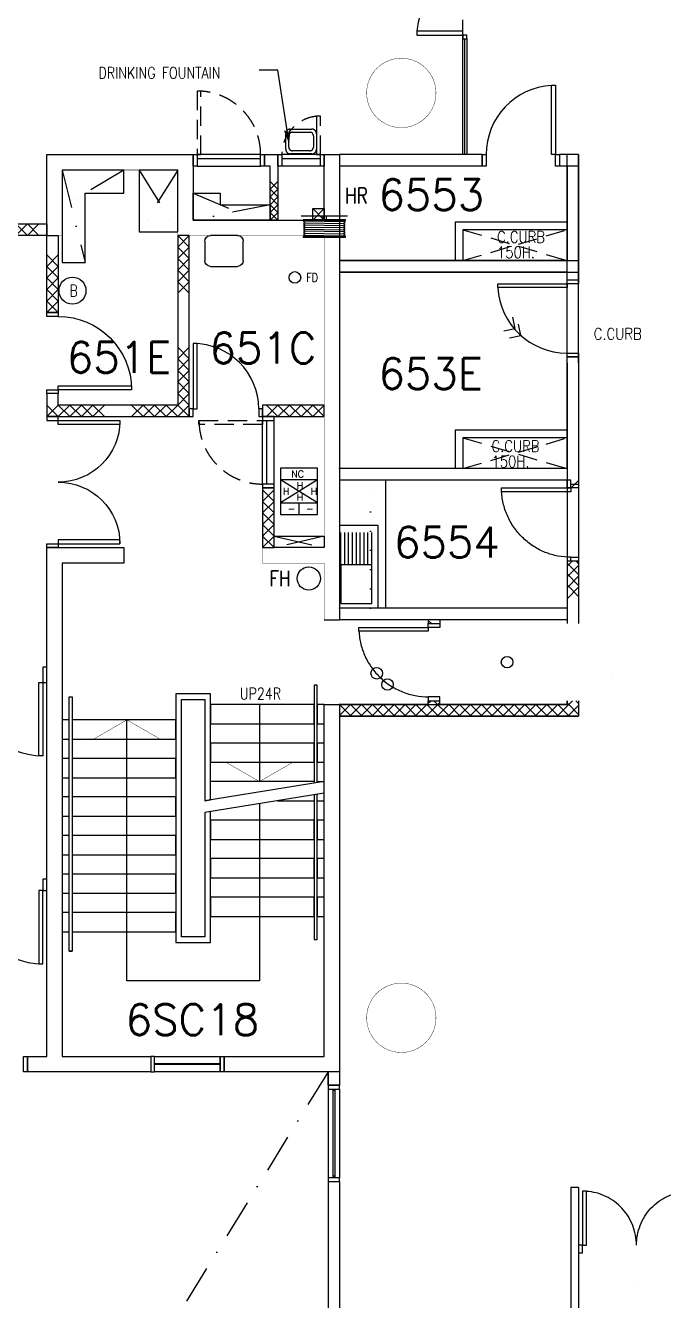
# Model space of a CAD drawing. Header units: millimetres. Extents: x -68474 to 336700, y -113450 to 53663.
# Drawn here: x 181125 to 189401, y 3132 to 19675 of the extents above; entities that cross this region are included whole.
import ezdxf
from ezdxf.enums import TextEntityAlignment as Align

# ---------------------------------------------------------------- set-up
doc = ezdxf.new("R2010")
doc.units = ezdxf.units.MM
doc.header["$LTSCALE"] = 1000
for name, pattern in [('S3148a$0$DASHDOT', [1, 0.5, -0.25, 0, -0.25]), ('S3148a$0$DOT', [0.25, 0, -0.25]), ('S3148a$0$HIDDEN', [0.375, 0.25, -0.125])]:
    doc.linetypes.add(name, pattern=pattern)
for name, color, linetype in [('S3148a$0$-11', 7, 'Continuous'), ('S3148a$0$-13', 7, 'Continuous'), ('S3148a$0$-3', 7, 'Continuous'), ('S3148a$0$-30', 7, 'Continuous'), ('S3148a$0$-4', 7, 'Continuous'), ('S3148a$0$-5', 7, 'Continuous'), ('S3148a$0$-6', 7, 'Continuous'), ('S3148a$0$-8', 1, 'Continuous'), ('S3148a$0$11', 14, 'Continuous'), ('S3148a$0$14', 7, 'Continuous'), ('S3148a$0$17', 1, 'Continuous'), ('S3148a$0$20', 7, 'Continuous'), ('S3148a$0$22', 7, 'Continuous'), ('S3148a$0$23', 7, 'Continuous'), ('S3148a$0$25', 7, 'Continuous'), ('S3148a$0$30', 14, 'Continuous'), ('S3148a$0$45', 7, 'Continuous'), ('S3148a$0$49', 7, 'Continuous'), ('S3148a$0$51', 7, 'Continuous'), ('S3148a$0$56', 7, 'Continuous'), ('S3148a$0$6', 7, 'Continuous'), ('S3148a$0$8', 7, 'Continuous'), ('S3148a$0$F-H- GLAZING WALL', 3, 'Continuous'), ('S3148a$0$ROOM-NO', 4, 'Continuous')]:
    doc.layers.add(name, color=color, linetype=linetype)
doc.styles.add('S3148a$0$ROMANS', font='ROMANS', dxfattribs={"height": 0.2})
doc.styles.add('S3148a$0$STANDARD', font='SIMPLEX')

# ---------------------------------------------------------------- blocks, each defined once
blk = doc.blocks.new('S3148a$0$INSINK')
at = {"layer": 'S3148a$0$49', "color": 14, "linetype": 'Continuous'}
for p, q in [((0.075, 0.4), (0.425, 0.4)), ((0, 0.075), (0, 0.325)), ((0.5, 0.325), (0.5, 0.075)), ((0.425, 0), (0.075, 0))]:
    blk.add_line(p, q, dxfattribs=at)
for centre, start, end in [((0.075, 0.325001), 90, 180), ((0.425001, 0.325001), 0, 90), ((0.075, 0.075), 180, 270), ((0.425001, 0.075), 270, 0)]:
    blk.add_arc(centre, 0.075, start, end, dxfattribs=at)
blk = doc.blocks.new('S3148a$0$D1050B')
at = {"layer": 'S3148a$0$30', "color": 14, "linetype": 'Continuous'}
for points in [[(0.05, 0.15), (0.1, 0.15), (0.1, 1.1), (0.05, 1.1)], [(0, 0), (0.05, 0), (0.05, 0.15), (0, 0.15)], [(1, 0), (1.05, 0), (1.05, 0.15), (1, 0.15)]]:
    blk.add_lwpolyline(points, close=True, dxfattribs=at)
blk.add_arc((0.05, 0.15), 0.95, 0, 90, dxfattribs=at)
blk = doc.blocks.new('S3148a$0$CHAT15')
at = {"layer": 'S3148a$0$22', "color": 14, "linetype": 'Continuous'}
for points in [[(0, 0), (0.15, 0.15), (0.3, 0), (0.45, 0.15), (0.6, 0), (0.75, 0.15)], [(0, 0.15), (0.15, 0), (0.3, 0.15), (0.45, 0), (0.6, 0.15), (0.75, 0)]]:
    blk.add_lwpolyline(points, dxfattribs=at)
blk = doc.blocks.new('S3148a$0$D950A')
at = {"layer": 'S3148a$0$17', "color": 14, "linetype": 'Continuous'}
blk.add_line((0.95, 0.05), (0.95, 0), dxfattribs=at)
at = {"layer": 'S3148a$0$30', "color": 14, "linetype": 'Continuous'}
for p, q in [((0.1, 0.95), (0.05, 0.95)), ((0.05, 0.95), (0.05, 0.1)), ((0.1, 0.1), (0.1, 0.95)), ((0.05, 0.1), (0, 0.1)), ((0, 0.1), (0, 0)), ((0, 0), (0.05, 0)), ((0.05, 0), (0.05, 0.1)), ((0.05, 0.1), (0.1, 0.1)), ((0.95, 0.1), (0.9, 0.1)), ((0.9, 0.1), (0.9, 0)), ((0.9, 0), (0.95, 0)), ((0.95, 0), (0.95, 0.1))]:
    blk.add_line(p, q, dxfattribs=at)
for points in [[(0, 0), (0, 0.1)], [(0.95, 0), (0.95, 0.1)]]:
    blk.add_lwpolyline(points, dxfattribs=at)
blk.add_ellipse((0.05, 0.1), major_axis=(0.601, 0.601), ratio=1, start_param=5.497787, end_param=7.068583, dxfattribs=at)
blk = doc.blocks.new('S3148a$0$D1700B')
at = {"layer": 'S3148a$0$30', "color": 14, "linetype": 'Continuous'}
for points in [[(0, 0), (0.05, 0), (0.05, 0.95), (0.1, 0.95), (0.1, 0.15), (0, 0.15), (0, 0)], [(1.7, 0), (1.65, 0), (1.65, 0.95), (1.6, 0.95), (1.6, 0.15), (1.7, 0.15), (1.7, 0)]]:
    blk.add_lwpolyline(points, dxfattribs=at)
for centre, start, end in [((0.05, 0.15), 0, 90), ((1.650003, 0.15), 90, 180)]:
    blk.add_arc(centre, 0.800001, start, end, dxfattribs=at)
blk = doc.blocks.new('S3148a$0$D1050A')
at = {"layer": 'S3148a$0$30', "color": 14, "linetype": 'Continuous'}
blk.add_lwpolyline([(0.05, 0.2), (0.05, 1.15), (0.1, 1.15), (0.1, 0.2), (0, 0.2), (0, 0), (0.05, 0), (0.05, 0.2)], dxfattribs=at)
blk.add_lwpolyline([(1, 0), (1.05, 0), (1.05, 0.2), (1, 0.2)], close=True, dxfattribs=at)
blk.add_arc((0.05, 0.2), 0.95, 0, 90, dxfattribs=at)
blk = doc.blocks.new('S3148a$0$FFBOX')
at = {"layer": 'S3148a$0$51', "color": 14, "linetype": 'Continuous'}
for p, q in [((0.4, 0.25), (-0.4, -0.25)), ((0.4, -0.25), (-0.4, 0.25)), ((0, -0.5), (0, -0.25))]:
    blk.add_line(p, q, dxfattribs=at)
for points in [[(-0.4, -0.5), (0.4, -0.5), (0.4, 0.5), (-0.4, 0.5)], [(-0.4, -0.25), (0.4, -0.25), (0.4, 0.25), (-0.4, 0.25)]]:
    blk.add_lwpolyline(points, close=True, dxfattribs=at)
at = {"layer": 'S3148a$0$51', "color": 14, "linetype": 'Continuous', "style": 'S3148a$0$STANDARD'}
for tag, p in [('TAG1', (-0.2728, 0.3)), ('TAG6', (-0.3496, -0.075)), ('TAG5', (-0.0496, 0.05)), ('TAG7', (0.2504, -0.075)), ('TAG4', (-0.0496, -0.2)), ('TAG2', (-0.324, -0.45)), ('TAG8', (-0.2496, -0.45)), ('TAG3', (0.076, -0.45)), ('TAG9', (0.1504, -0.45))]:
    blk.add_attdef(tag, p, '', height=0.15, dxfattribs=at)
blk = doc.blocks.new('S3148a$0$H750')
at = {"layer": 'S3148a$0$22', "color": 1, "linetype": 'Continuous'}
for points in [[(0, 0.15), (0.15, 0), (0.3, 0.15), (0.45, 0), (0.6, 0.15), (0.75, 0)], [(0, 0), (0.15, 0.15), (0.3, 0), (0.45, 0.15), (0.6, 0), (0.75, 0.15)]]:
    blk.add_lwpolyline(points, dxfattribs=at)
blk = doc.blocks.new('S3148a$0$HR')
at = {"layer": 'S3148a$0$56', "color": 1, "linetype": 'S3148a$0$HIDDEN'}
for p, q in [((-0.3, 0), (0.3, 0)), ((0.249, -0.0595), (-0.2491, -0.0671)), ((0.249, -0.0863), (-0.2491, -0.0939)), ((0.249, -0.1131), (-0.2491, -0.1207)), ((0.249, -0.1399), (-0.2491, -0.1475)), ((0.249, -0.1667), (-0.2491, -0.1743)), ((-0.2491, -0.201), (0.249, -0.1934)), ((0.249, -0.2202), (-0.2491, -0.2278)), ((0.249, -0.247), (-0.2491, -0.2546))]:
    blk.add_line(p, q, dxfattribs=at)
for points in [[(-0.275, -0.0575), (-0.275, -0.045), (0.275, -0.045), (0.275, -0.0575)], [(0.02, -0.0001), (0.02, -0.045), (-0.03, -0.045), (-0.03, -0.0001)], [(0.275, -0.2575), (0.275, -0.27), (-0.275, -0.27), (-0.275, -0.2575)]]:
    blk.add_lwpolyline(points, close=True, dxfattribs=at)
for centre, start, end in [((-0.2491, -0.08055), 89.999978, 269.999972), ((-0.2491, -0.107336), 89.999978, 269.999972), ((-0.2491, -0.134122), 89.999978, 269.999972), ((-0.2491, -0.160907), 89.999978, 269.999972), ((0.249, -0.07295), 270.000028, 90.000022), ((0.249, -0.099736), 270.000028, 90.000022), ((0.249, -0.126522), 270.000028, 90.000022), ((0.249, -0.153307), 270.000028, 90.000022), ((-0.2491, -0.187693), 89.999978, 269.999972), ((-0.2491, -0.214479), 89.999978, 269.999972), ((-0.2491, -0.241265), 89.999978, 269.999972), ((0.249, -0.180093), 270.000028, 90.000022), ((0.249, -0.206879), 270.000028, 90.000022), ((0.249, -0.233665), 270.000028, 90.000022)]:
    blk.add_arc(centre, 0.013393, start, end, dxfattribs=at)
blk = doc.blocks.new('S3148a$0$CSINK')
at = {"layer": 'S3148a$0$49', "linetype": 'S3148a$0$HIDDEN'}
for p, q in [((0, 0.075), (0, 0.325)), ((0.05, 0.1063), (0.05, 0.2938)), ((0.075, 0.4), (0.425, 0.4)), ((0.11, 0.35), (0.39, 0.35)), ((0.45, 0.2938), (0.45, 0.1063)), ((0.5, 0.325), (0.5, 0.075)), ((0.425, 0), (0.075, 0)), ((0.39, 0.05), (0.11, 0.05))]:
    blk.add_line(p, q, dxfattribs=at)
for points in [[(0.11, 0.350001, 0.03065), (0.102177, 0.34952, 0.030839), (0.094471, 0.348085, 0.030964), (0.08706, 0.345726, 0.031496), (0.08, 0.342465, 0.031724), (0.0735, 0.338394, 0.032492), (0.067574, 0.333526, 0.032773), (0.06242, 0.328016, 0.033593), (0.058039, 0.321876, 0.033855), (0.054579, 0.315297, 0.034491), (0.052045, 0.30831, 0.03465), (0.050517, 0.301101, 0.034891), (0.05, 0.293751)], [(0.450002, 0.293751, 0.034891), (0.449485, 0.301101, 0.03465), (0.447957, 0.30831, 0.034491), (0.445423, 0.315297, 0.033855), (0.441963, 0.321876, 0.033593), (0.437582, 0.328016, 0.032773), (0.432428, 0.333526, 0.032492), (0.426502, 0.338394, 0.031724), (0.420002, 0.342465, 0.031496), (0.412942, 0.345726, 0.030964), (0.405531, 0.348085, 0.030839), (0.397825, 0.34952, 0.03065), (0.390002, 0.350001)], [(0.05, 0.10625, 0.034891), (0.050517, 0.0989, 0.03465), (0.052045, 0.091692, 0.034491), (0.054579, 0.084705, 0.033855), (0.058039, 0.078125, 0.033593), (0.06242, 0.071985, 0.032773), (0.067574, 0.066476, 0.032492), (0.0735, 0.061608, 0.031724), (0.08, 0.057536, 0.031496), (0.08706, 0.054276, 0.030964), (0.094471, 0.051917, 0.030839), (0.102177, 0.050482, 0.03065), (0.11, 0.05)], [(0.390002, 0.05, 0.03065), (0.397825, 0.050482, 0.030839), (0.405531, 0.051917, 0.030964), (0.412942, 0.054276, 0.031496), (0.420002, 0.057536, 0.031724), (0.426502, 0.061608, 0.032492), (0.432428, 0.066476, 0.032773), (0.437582, 0.071985, 0.033593), (0.441963, 0.078125, 0.033855), (0.445423, 0.084705, 0.034491), (0.447957, 0.091692, 0.03465), (0.449485, 0.0989, 0.034891), (0.450002, 0.10625)]]:
    blk.add_lwpolyline(points, format="xyb", dxfattribs=at)
for centre, start, end in [((0.075, 0.325001), 90, 180), ((0.425002, 0.325001), 0, 90), ((0.075, 0.075), 180, 270), ((0.425002, 0.075), 270, 0)]:
    blk.add_arc(centre, 0.075, start, end, dxfattribs=at)
blk = doc.blocks.new('S3148a$0$H450')
at = {"layer": 'S3148a$0$22', "color": 1, "linetype": 'Continuous'}
for points in [[(0, 0.15), (0.15, 0), (0.3, 0.15), (0.45, 0)], [(0, 0), (0.15, 0.15), (0.3, 0), (0.45, 0.15)]]:
    blk.add_lwpolyline(points, dxfattribs=at)
blk = doc.blocks.new('S3148a$0$FD')
at = {"layer": 'S3148a$0$45', "linetype": 'Continuous'}
blk.add_circle((0, 0), 0.1, dxfattribs=at)
at = {"layer": 'S3148a$0$45', "linetype": 'Continuous', "style": 'S3148a$0$STANDARD', "width": 0.8}
blk.add_text('FD', height=0.15, dxfattribs=at).set_placement((0.2, -0.075))
blk = doc.blocks.new('S3148a$0$BCF')
at = {"layer": 'S3148a$0$56', "color": 1, "linetype": 'Continuous'}
blk.add_circle((0, 0), 0.175, dxfattribs=at)
at = {"layer": 'S3148a$0$56', "color": 1, "linetype": 'Continuous', "style": 'S3148a$0$STANDARD', "width": 0.8}
blk.add_text('B', height=0.15, dxfattribs=at).set_placement((-0.0397, -0.075))
blk = doc.blocks.new('S3148a$0$EXIT')
at = {"layer": 'S3148a$0$56', "color": 1, "linetype": 'Continuous'}
blk.add_lwpolyline([(0, 0), (0.6, 0), (0.6, 0.3), (0, 0.3)], close=True, dxfattribs=at)
at = {"layer": 'S3148a$0$56', "color": 1, "linetype": 'Continuous', "style": 'S3148a$0$STANDARD', "width": 0.8}
blk.add_text('EXIT', height=0.15, dxfattribs=at).set_placement((0.0816, 0.0747))
blk = doc.blocks.new('S3148a$0$D85')
at = {"layer": 'S3148a$0$6', "color": 7, "linetype": 'Continuous'}
for points in [[(-950, 100), (-900, 100), (-900, 1000), (-950, 1000)], [(-950, 100), (-1000, 100), (-1000, 0), (-950, 0)], [(0, 100), (-50, 100), (-50, 0), (0, 0)]]:
    blk.add_lwpolyline(points, close=True, dxfattribs=at)
blk.add_lwpolyline([(-50, 100, 0.047439), (-66, 269, 0.047417), (-114, 432, 0.047376), (-191, 583, 0.047322), (-296, 717, 0.047262), (-424, 829, 0.047206), (-571, 916, 0.04716), (-732, 973, 0.047132), (-900, 999, 0.047132)], format="xyb", dxfattribs=at)

msp = doc.modelspace()

# ---------------------------------------------------------------- linework, layer by layer
at = {"layer": 'S3148a$0$-11', "linetype": 'Continuous'}
msp.add_lwpolyline([(185216.9, 12676.5), (185216.9, 12176.5), (185616.9, 12176.5), (185616.9, 12676.5)], close=True, dxfattribs=at)
at = {"layer": 'S3148a$0$-3', "linetype": 'Continuous'}
for p, q in [((185200, 18000), (185200, 11965)), ((185000, 11965), (185200, 11965)), ((185000, 10865), (185200, 10865)), ((185200, 10865), (185200, 6100)), ((185200, 6100), (185050, 6100))]:
    msp.add_line(p, q, dxfattribs=at)
at = {"layer": 'S3148a$0$-30', "linetype": 'S3148a$0$HIDDEN'}
msp.add_line((186800, 18000), (186800, 20800), dxfattribs=at)
at = {"layer": 'S3148a$0$-4', "linetype": 'Continuous'}
for p, q in [((187050, 18000), (185200, 18000)), ((187050, 18000), (187050, 17850)), ((188050, 18000), (188050, 17850)), ((188300, 18000), (188050, 18000)), ((188300, 18000), (188300, 16375)), ((187050, 17850), (185200, 17850)), ((188150, 17850), (188050, 17850)), ((188150, 17850), (188150, 16625)), ((188150, 16625), (185200, 16625)), ((188150, 16475), (185200, 16475)), ((188150, 16375), (188150, 16475)), ((188150, 16375), (188300, 16375)), ((188150, 15375), (188300, 15375)), ((188150, 13925), (188150, 15375)), ((188300, 15375), (188300, 13675)), ((188150, 13925), (185200, 13925)), ((188150, 13775), (185200, 13775)), ((188150, 13675), (188150, 13775)), ((188300, 13675), (188150, 13675)), ((188300, 12725), (188150, 12725)), ((188150, 12725), (188150, 12115)), ((188300, 12725), (188300, 11915)), ((188150, 12115), (185200, 12115)), ((186350, 11965), (185200, 11965)), ((186350, 11965), (186350, 11915)), ((186350, 11915), (186500, 11915)), ((186500, 11965), (186500, 11915)), ((188150, 11965), (186500, 11965)), ((188150, 11965), (188150, 11915)), ((186350, 10865), (185200, 10865)), ((186350, 10914.6), (186500, 10914.6)), ((186350, 10865), (186350, 10914.6)), ((186500, 10865), (186500, 10914.6)), ((188150, 10865), (186500, 10865)), ((188150, 10865), (188150, 10914.6)), ((188300, 10914.6), (188300, 10715)), ((188300, 10715), (185200, 10715)), ((185050, 6100), (185050, 5925)), ((185200, 6100), (185200, 5925)), ((185050, 5925), (185200, 5925)), ((185050, 4675), (185200, 4675)), ((185050, 4675), (185050, 2925)), ((185200, 4675), (185200, 2925))]:
    msp.add_line(p, q, dxfattribs=at)
at = {"layer": 'S3148a$0$-5', "linetype": 'Continuous'}
for p, q in [((185050, 5875), (185050, 4725)), ((185112.5, 5875), (185112.5, 4725)), ((185137.5, 5855), (185112.5, 5855)), ((185137.5, 5875), (185137.5, 4725)), ((185200, 5875), (185200, 4725)), ((185137.5, 4745), (185112.5, 4745))]:
    msp.add_line(p, q, dxfattribs=at)
for points in [[(185200, 5875), (185200, 5925), (185050, 5925), (185050, 5875)], [(185200, 4675), (185200, 4725), (185050, 4725), (185050, 4675)]]:
    msp.add_lwpolyline(points, close=True, dxfattribs=at)
at = {"layer": 'S3148a$0$-6', "linetype": 'Continuous'}
for points in [[(188000, 18000), (187950, 18000), (187950, 18900), (188000, 18900)], [(187050, 18000), (187100, 18000), (187100, 17850), (187050, 17850)], [(188000, 18000), (188050, 18000), (188050, 17850), (188000, 17850)], [(188150, 16325), (188150, 16275), (187250, 16275), (187250, 16325)], [(188150, 16325), (188150, 16375), (188300, 16375), (188300, 16325)], [(188150, 15375), (188150, 15425), (188300, 15425), (188300, 15375)], [(186350, 11865), (186350, 11915), (186500, 11915), (186500, 11865)], [(186350, 11865), (186350, 11815), (185450, 11815), (185450, 11865)], [(186350, 10964.6), (186350, 10914.6), (186500, 10914.6), (186500, 10964.6)], [(188350, 3850), (188400, 3850), (188400, 4550), (188350, 4550)], [(188350, 3850), (188300, 3850), (188300, 3750), (188350, 3750)]]:
    msp.add_lwpolyline(points, close=True, dxfattribs=at)
for points in [[(187329.1, 15713.1), (187476.1, 15742.8), (187446.5, 15889.7)], [(187403.3, 15623.3), (187550.3, 15653), (187520.7, 15799.9)]]:
    msp.add_lwpolyline(points, dxfattribs=at)
for points in [[(185450, 11815, 0.0474411), (185475.5, 11646.6, 0.0474313), (185532.3, 11486.1, 0.0474153), (185618.3, 11339.1, 0.0473955), (185730.5, 11210.9, 0.0473747), (185864.9, 11106.1, 0.0473558), (186016.6, 11028.4, 0.0473414), (186180.3, 10980.7, 0.0473337), (186350, 10964.6, 0.0473337)], [(189050, 3850, 0.0468097), (189037.7, 3980.8, 0.0468413), (189001.3, 4107, 0.0469001), (188942.1, 4224.2, 0.0469782), (188862.2, 4328.1, 0.0470647), (188764.3, 4415.2, 0.0471476), (188651.9, 4482.4, 0.0472151), (188529.1, 4527.3, 0.0472578), (188400, 4548.3, 0.0472578)], [(189050, 3850, -0.0468097), (189062.3, 3980.8, -0.0468413), (189098.7, 4107, -0.0469001), (189157.9, 4224.2, -0.0469782), (189237.8, 4328.1, -0.0470647), (189335.7, 4415.2, -0.0471476), (189448.1, 4482.4, -0.0472151), (189570.9, 4527.3, -0.0472578), (189700, 4548.3, -0.0472578)]]:
    msp.add_lwpolyline(points, format="xyb", dxfattribs=at)
for centre in [(187372.1, 11414.6), (185681.2, 11269.7), (185820.8, 11124.8)]:
    msp.add_circle(centre, 75, dxfattribs=at)
for centre, start, end in [((188000, 18000), 93.18474, 180), ((188150, 16325), 183.18474, 270)]:
    msp.add_arc(centre, 900, start, end, dxfattribs=at)
at = {"layer": 'S3148a$0$-8'}
for p, q in [((187050, 18000), (185200, 18000)), ((188300, 18000), (188050, 18000)), ((188150, 16375), (188150, 18000)), ((188300, 16375), (188300, 18000)), ((187050, 17850), (185200, 17850)), ((188300, 17850), (188050, 17850)), ((185200, 16625), (188300, 16625)), ((185200, 16475), (188300, 16475)), ((188150, 13925), (185200, 13925)), ((188150, 13775), (185200, 13775)), ((188200, 13775), (188150, 13775)), ((188200, 13675), (188200, 13775)), ((188150, 12115), (185200, 12115)), ((188150, 11965), (185200, 11965)), ((185200, 10865), (188158.6, 10865)), ((185200, 10715), (188300, 10715))]:
    msp.add_line(p, q, dxfattribs=at)
at = {"layer": 'S3148a$0$-8', "linetype": 'S3148a$0$HIDDEN'}
for p, q in [((186800, 16625), (188150, 17025)), ((186800, 17025), (188150, 16625)), ((186800, 13925), (188150, 14325)), ((186800, 14325), (188150, 13925))]:
    msp.add_line(p, q, dxfattribs=at)
at = {"layer": 'S3148a$0$-8', "linetype": 'Continuous'}
for p, q in [((188150, 17025), (186800, 17025)), ((186800, 17025), (186800, 16625)), ((188150, 15300), (188150, 11915)), ((188300, 15300), (188300, 11915)), ((188150, 14325), (186800, 14325)), ((186800, 14325), (186800, 13925)), ((188150, 10914.6), (188150, 10865)), ((188300, 10914.6), (188300, 10715)), ((188200, 4600), (188200, -6000)), ((188300, 4600), (188200, 4600)), ((188300, 4600), (188300, -5900))]:
    msp.add_line(p, q, dxfattribs=at)
at = {"layer": 'S3148a$0$11', "linetype": 'Continuous'}
for p, q in [((181400, 16949.9), (181400, 17999.9)), ((181400, 17999.9), (183300, 17999.9)), ((183300, 17999.9), (183300, 17149.9)), ((185000, 17149.9), (185000, 17999.9)), ((185000, 17999.9), (185200, 17999.9)), ((185200, 17999.9), (185200, 11965)), ((183300, 17149.9), (185000, 17149.9)), ((185698, 13189.5), (185200, 13189.5)), ((185216.9, 12676.5), (185216.9, 13097.6)), ((185266.9, 12676.5), (185266.9, 13097.6)), ((185316.9, 12676.5), (185316.9, 13097.6)), ((185366.9, 12676.5), (185366.9, 13097.6)), ((185416.9, 12676.5), (185416.9, 13097.6)), ((185466.9, 12676.5), (185466.9, 13097.6)), ((185516.9, 12676.5), (185516.9, 13097.6)), ((185566.9, 12676.5), (185566.9, 13097.6)), ((185616.9, 12676.5), (185616.9, 13097.6)), ((185698, 12115), (185698, 13189.5)), ((181400, 6299.9), (181400, 12899.9)), ((181400, 12899.9), (182400, 12899.9)), ((182400, 12899.9), (182400, 12699.9)), ((182400, 12699.9), (181600, 12699.9)), ((181600, 12699.9), (181600, 6299.9)), ((185000, 6299.9), (185000, 10865)), ((185200, 10864.9), (185200, 5925)), ((181150, 6099.9), (181150.1, 6299.9)), ((181150.1, 6299.9), (181400, 6299.9)), ((181600, 6299.9), (182750, 6299.9)), ((182750, 6299.9), (182750, 6099.9)), ((183700, 6099.9), (183700, 6299.9)), ((183700, 6299.9), (185000, 6299.9)), ((182750, 6099.9), (181150, 6099.9)), ((185050.4, 6099.9), (183700, 6099.9)), ((185050.4, 5925), (185050.4, 6099.9)), ((185200, 5925), (185050.4, 5925))]:
    msp.add_line(p, q, dxfattribs=at)
at = {"layer": 'S3148a$0$11', "linetype": 'S3148a$0$DASHDOT'}
for p, q in [((181600, 17799.9), (181900, 16599.9)), ((182400, 17799.9), (181600, 17319.9)), ((182600, 17799.9), (183100, 16999.9)), ((183100, 17799.9), (182600, 16999.9)), ((183300, 17499.9), (184116.7, 17149.9)), ((184300, 17349.9), (183300, 17149.9)), ((184850, 17299.9), (185000, 17149.9)), ((185000, 17299.9), (184850, 17149.9)), ((184350, 13049.9), (185000, 12899.9)), ((185000, 13049.9), (184350, 12899.9))]:
    msp.add_line(p, q, dxfattribs=at)
at = {"layer": 'S3148a$0$11', "linetype": 'Continuous'}
for points in [[(184400.2, 17149.9), (184300.2, 17149.9), (184300.2, 17849.9), (184225.2, 17849.9), (184225.2, 17999.9), (184400.2, 17999.9)], [(182400, 17799.9), (181600, 17799.9), (181600, 16599.9), (181900, 16599.9), (181900, 17499.9), (182400, 17499.9)], [(183100, 17799.9), (182600, 17799.9), (182600, 16999.9), (183100, 16999.9)], [(183300, 17499.9), (183650, 17499.9), (183650, 17349.9), (184300, 17349.9), (184300, 17149.9), (183300, 17149.9)], [(185000, 17149.9), (184850, 17149.9), (184850, 17299.9), (185000, 17299.9)], [(181400, 16949.9), (180850, 16949.9), (180850, 17099.9), (181400, 17099.9)], [(181550, 15949.9), (181400, 15949.9), (181400, 16949.9), (181550, 16949.9)], [(183250, 14599.9), (183250, 14749.9), (183250, 14749.9), (183250, 16949.9), (183100, 16949.9), (183100, 14749.9), (181550, 14749.9), (181550, 14899.9), (181400, 14899.9), (181400, 14599.9)], [(184200, 14599.9), (185000, 14599.9), (185000, 14749.9), (184200, 14749.9)], [(185000, 12899.9), (184350, 12899.9), (184350, 13049.9), (185000, 13049.9)]]:
    msp.add_lwpolyline(points, close=True, dxfattribs=at)
at = {"layer": 'S3148a$0$11', "linetype": 'Continuous', "const_width": 5}
msp.add_lwpolyline([(185000, 11965), (185000, 12699.9), (184200, 12699.9), (184200, 12899.9), (185000, 12899.9), (185000, 16949.9), (183100, 16949.9), (183100, 17799.9), (181600, 17799.9), (181600, 16949.9), (181400, 16949.9)], dxfattribs=at)
at = {"layer": 'S3148a$0$17'}
for p, q in [((185000, 11965), (185200, 11965)), ((185000, 10864.9), (185200, 10864.9))]:
    msp.add_line(p, q, dxfattribs=at)
at = {"layer": 'S3148a$0$20', "linetype": 'Continuous'}
for p, q in [((185200, 13783.6), (185208.6, 13775)), ((188202.7, 13675), (188300, 13772.3)), ((188150, 12660.8), (188214.2, 12725)), ((188150, 12700.5), (188300, 12550.5)), ((188150, 12519.4), (188300, 12669.4)), ((188267, 12725), (188300, 12692)), ((188150, 12559.1), (188300, 12409.1)), ((188150, 12378), (188300, 12528)), ((188150, 12417.7), (188300, 12267.7)), ((188150, 12236.6), (188300, 12386.6)), ((185200, 11973.6), (185208.6, 11965)), ((186350, 11954.9), (186389.9, 11915)), ((185200, 10723.6), (185341.4, 10865)), ((185200, 10865), (185350, 10715)), ((185332.8, 10715), (185482.8, 10865)), ((185341.4, 10865), (185491.4, 10715)), ((185474.3, 10715), (185624.3, 10865)), ((185482.8, 10865), (185632.8, 10715)), ((185615.7, 10715), (185765.7, 10865)), ((185624.3, 10865), (185774.3, 10715)), ((185757.1, 10715), (185907.1, 10865)), ((185765.7, 10865), (185915.7, 10715)), ((185898.5, 10715), (186048.5, 10865)), ((185907.1, 10865), (186057.1, 10715)), ((186039.9, 10715), (186189.9, 10865)), ((186048.5, 10865), (186198.5, 10715)), ((186181.4, 10715), (186331.4, 10865)), ((186189.9, 10865), (186339.9, 10715)), ((186322.8, 10715), (186500, 10892.2)), ((186331.4, 10865), (186481.4, 10715)), ((186350, 10883.6), (186381, 10914.6)), ((186423.2, 10914.6), (186622.8, 10715)), ((186464.2, 10715), (186614.2, 10865)), ((186605.6, 10715), (186755.6, 10865)), ((186614.2, 10865), (186764.2, 10715)), ((186747.1, 10715), (186897.1, 10865)), ((186755.6, 10865), (186905.6, 10715)), ((186888.5, 10715), (187038.5, 10865)), ((186897.1, 10865), (187047.1, 10715)), ((187029.9, 10715), (187179.9, 10865)), ((187038.5, 10865), (187188.5, 10715)), ((187171.3, 10715), (187321.3, 10865)), ((187179.9, 10865), (187329.9, 10715)), ((187312.7, 10715), (187462.7, 10865)), ((187321.3, 10865), (187471.3, 10715)), ((187454.2, 10715), (187604.2, 10865)), ((187462.7, 10865), (187612.7, 10715)), ((187595.6, 10715), (187745.6, 10865)), ((187604.2, 10865), (187754.2, 10715)), ((187737, 10715), (187887, 10865)), ((187745.6, 10865), (187895.6, 10715)), ((187878.4, 10715), (188028.4, 10865)), ((187887, 10865), (188037, 10715)), ((188019.8, 10715), (188219.4, 10914.6)), ((188028.4, 10865), (188178.4, 10715)), ((188150, 10884.8), (188300, 10734.8)), ((188161.3, 10715), (188300, 10853.7)), ((188261.7, 10914.6), (188300, 10876.3)), ((185200, 10723.6), (185208.6, 10715))]:
    msp.add_line(p, q, dxfattribs=at)
msp.add_lwpolyline([(184350.2, 13675), (184200.2, 13675), (184200.2, 12899.9), (184350.2, 12899.9)], close=True, dxfattribs=at)
at = {"layer": 'S3148a$0$20', "linetype": 'Continuous', "const_width": 5}
msp.add_lwpolyline([(185050.4, 2925.1), (185200.4, 2925.1), (185200.4, 4675), (185050.4, 4675)], close=True, dxfattribs=at)
at = {"layer": 'S3148a$0$20', "linetype": 'Continuous'}
for p in [(185200, 13925), (185200, 12115), (185200, 10865)]:
    msp.add_point(p, dxfattribs=at)
at = {"layer": 'S3148a$0$23', "linetype": 'S3148a$0$DASHDOT'}
msp.add_line((185051.1, 6100.1), (174950.2, -10249.9), dxfattribs=at)
at = {"layer": 'S3148a$0$23', "linetype": 'Continuous'}
for points in [[(181150, 6099.9), (181100, 6099.9), (181100, 6299.9), (181150, 6299.9)], [(182750, 6099.9), (182800, 6099.9), (182800, 6299.9), (182750, 6299.9)], [(183650, 6099.9), (182800, 6099.9), (182800, 6299.9), (183650, 6299.9)], [(183650, 6099.9), (182800, 6099.9), (182800, 6299.9), (183650, 6299.9)], [(183700, 6099.9), (183650, 6099.9), (183650, 6299.9), (183700, 6299.9)], [(183650, 6194.9), (182800, 6194.9), (182800, 6204.9), (183650, 6204.9)]]:
    msp.add_lwpolyline(points, close=True, dxfattribs=at)
at = {"layer": 'S3148a$0$25', "linetype": 'Continuous'}
for p, q in [((184160.2, 10864.9), (184160.1, 9864.9)), ((182440, 7278.4), (182440, 10664.9)), ((185000.2, 9864.9), (183450, 9614.9)), ((184870, 9864.9), (183525, 9864.9)), ((184910, 9864.9), (185000.2, 9864.9)), ((185000, 9712.9), (183450, 9462.9)), ((184392.4, 9614.9), (184870, 9614.9)), ((184910, 9614.9), (185000.2, 9614.9)), ((184160, 9577.4), (184159.6, 7278.4)), ((181690, 7664.9), (181730.2, 7664.9)), ((184159.6, 7278.4), (182440, 7278.4))]:
    msp.add_line(p, q, dxfattribs=at)
for points in [[(184910, 9850.4), (184910, 11114.9), (184870, 11114.9), (184870, 9843.9)], [(184870, 9691.9), (184869.9, 7814.9), (184909.9, 7814.9), (184910, 9698.4)]]:
    msp.add_lwpolyline(points, dxfattribs=at)
for points in [[(181730.2, 7664.9), (181690, 7664.9), (181690, 10964.9), (181730.2, 10964.9)], [(183450, 9614.9), (183525, 9627), (183525, 11004.9), (183075.3, 11004.9), (183075.1, 7774.9), (183524.8, 7774.9), (183524.9, 9475), (183450, 9462.9), (183449.9, 7849.9), (183150.1, 7849.9), (183150.3, 10929.9), (183450, 10929.9)], [(184870, 10864.9), (183525.2, 10864.9), (183525.2, 10614.9), (184870, 10614.9)], [(185000.2, 10864.9), (184910, 10864.9), (184910, 10614.9), (185000.2, 10614.9)], [(181690.2, 10664.9), (181600, 10664.9), (181600, 10414.9), (181690.2, 10414.9)], [(183075, 10664.9), (181730.2, 10664.9), (181730.2, 10414.9), (183075, 10414.9)], [(184870, 10364.9), (183525.2, 10364.9), (183525.2, 10114.9), (184870, 10114.9)], [(185000.2, 10364.9), (184910, 10364.9), (184910, 10114.9), (185000.2, 10114.9)], [(181690.2, 10164.9), (181600, 10164.9), (181600, 9914.9), (181690.2, 9914.9)], [(183075, 10164.9), (181730.2, 10164.9), (181730.2, 9914.9), (183075, 9914.9)], [(181690.2, 9664.9), (181600, 9664.9), (181600, 9414.9), (181690.2, 9414.9)], [(183075, 9664.9), (181730.2, 9664.9), (181730.2, 9414.9), (183075, 9414.9)], [(184870, 9364.9), (183525.2, 9364.9), (183525.2, 9114.9), (184870, 9114.9)], [(185000.2, 9364.9), (184910, 9364.9), (184910, 9114.9), (185000.2, 9114.9)], [(181690.2, 9164.9), (181600, 9164.9), (181600, 8914.9), (181690.2, 8914.9)], [(183075, 9164.9), (181730.2, 9164.9), (181730.2, 8914.9), (183075, 8914.9)], [(184870, 8864.9), (183525.2, 8864.9), (183525.2, 8614.9), (184870, 8614.9)], [(185000.2, 8864.9), (184910, 8864.9), (184910, 8614.9), (185000.2, 8614.9)], [(181690.2, 8664.9), (181600, 8664.9), (181600, 8414.9), (181690.2, 8414.9)], [(183075, 8664.9), (181730.2, 8664.9), (181730.2, 8414.9), (183075, 8414.9)], [(184870, 8364.9), (183525.2, 8364.9), (183525.2, 8114.9), (184870, 8114.9)], [(185000.2, 8364.9), (184910, 8364.9), (184910, 8114.9), (185000.2, 8114.9)], [(181690.2, 8164.9), (181600, 8164.9), (181600, 7914.9), (181690.2, 7914.9)], [(183075, 8164.9), (181730.2, 8164.9), (181730.2, 7914.9), (183075, 7914.9)]]:
    msp.add_lwpolyline(points, close=True, dxfattribs=at)
at = {"layer": 'S3148a$0$25', "linetype": 'Continuous', "const_width": 5}
for points in [[(182873, 10414.9), (182440, 10664.9), (182007, 10414.9)], [(184593.1, 10114.9), (184160.1, 9864.9), (183727.1, 10114.9)]]:
    msp.add_lwpolyline(points, dxfattribs=at)
at = {"layer": 'S3148a$0$30', "linetype": 'Continuous'}
for p, q in [((183350.2, 17849.9), (184175.2, 17849.9)), ((184950.2, 17849.9), (184450.2, 17849.9)), ((184350.2, 13725), (184350.2, 14550))]:
    msp.add_line(p, q, dxfattribs=at)
at = {"layer": 'S3148a$0$30', "linetype": 'S3148a$0$HIDDEN'}
for points in [[(183350.2, 18824.9), (183350.2, 17999.9), (183400.2, 17999.9), (183400.2, 18824.9)], [(184950.2, 17999.9), (184950.2, 18499.9), (184900.2, 18499.9), (184900.2, 17999.9)], [(183375.2, 14550), (184200.2, 14550), (184200.2, 14500), (183375.2, 14500)]]:
    msp.add_lwpolyline(points, close=True, dxfattribs=at)
at = {"layer": 'S3148a$0$30', "linetype": 'Continuous'}
for points in [[(183350.2, 17849.9), (183300.2, 17849.9), (183300.2, 17999.9), (183350.2, 17999.9)], [(184175.2, 17999.9), (183350.2, 17999.9), (183350.2, 17949.9), (184175.2, 17949.9)], [(184225.2, 17849.9), (184175.2, 17849.9), (184175.2, 17999.9), (184225.2, 17999.9)], [(184400.2, 17999.9), (184450.2, 17999.9), (184450.2, 17849.9), (184400.2, 17849.9)], [(184950.2, 17999.9), (184450.2, 17999.9), (184450.2, 17949.9), (184950.2, 17949.9)], [(184950.2, 17999.9), (185000.2, 17999.9), (185000.2, 17849.9), (184950.2, 17849.9)], [(184200.2, 14600), (184200.2, 14550), (184350.2, 14550), (184350.2, 14600)], [(184200.2, 13725), (184200.2, 14550), (184250.2, 14550), (184250.2, 13725)], [(184200.2, 13725), (184200.2, 13675), (184350.2, 13675), (184350.2, 13725)]]:
    msp.add_lwpolyline(points, close=True, dxfattribs=at)
at = {"layer": 'S3148a$0$30', "linetype": 'S3148a$0$HIDDEN'}
for centre, radius, start, end in [((183350.2, 17999.9), 825, 0, 90), ((184950.2, 17999.9), 500, 90, 180), ((184200.2, 14550), 825, 180, 270)]:
    msp.add_arc(centre, radius, start, end, dxfattribs=at)
at = {"layer": 'S3148a$0$49', "linetype": 'Continuous'}
for p, q in [((184398, 19096.2), (184158, 19096.2)), ((184540.1, 18170), (184398, 19096.2))]:
    msp.add_line(p, q, dxfattribs=at)
msp.add_lwpolyline([(184482.6, 18313.6), (184540.1, 18170), (184556.8, 18323.7)], dxfattribs=at)
at = {"layer": 'S3148a$0$56', "linetype": 'Continuous'}
msp.add_circle((184800, 12499.9), 150, dxfattribs=at)
at = {"layer": 'S3148a$0$6', "linetype": 'Continuous'}
msp.add_lwpolyline([(186800, 20200, 0.0503427), (186687.9, 20188.7, 0.049836), (186579.8, 20155.1, 0.0489199), (186479.4, 20100.4, 0.047758), (186390.4, 20026.6, 0.0465368), (186315.7, 19936.3, 0.0454272), (186258.2, 19832.6, 0.0445632), (186219.7, 19719.1, 0.0440355), (186201.7, 19600, 0.0440355)], format="xyb", dxfattribs=at)
for points in [[(186800, 19550), (186800, 19600), (186200, 19600), (186200, 19550)], [(186800, 19550), (186800, 19500), (186850, 19500), (186850, 19550)]]:
    msp.add_lwpolyline(points, close=True, dxfattribs=at)
at = {"layer": 'S3148a$0$6', "linetype": 'Continuous', "const_width": 5}
for points in [[(186450, 18800, 1), (185550, 18800, 1)], [(186450, 6800, 1), (185550, 6800, 1)]]:
    msp.add_lwpolyline(points, format="xyb", close=True, dxfattribs=at)
at = {"layer": 'S3148a$0$8', "linetype": 'Continuous'}
for p, q in [((188150, 17125), (186700, 17125)), ((186700, 17125), (186700, 16625)), ((188150, 13925), (188150, 16375)), ((188300, 15300), (188300, 16375)), ((188150, 14425), (186700, 14425)), ((186700, 14425), (186700, 13925)), ((185800, 12115), (185800, 13775))]:
    msp.add_line(p, q, dxfattribs=at)
at = {"layer": 'S3148a$0$8', "linetype": 'S3148a$0$DOT'}
msp.add_line((185600, 12115), (185600, 13775), dxfattribs=at)
at = {"layer": 'S3148a$0$F-H- GLAZING WALL'}
msp.add_line((186825, 18000), (186825, 19500), dxfattribs=at)
msp.add_lwpolyline([(186850, 18000), (186800, 18000), (186800, 19500), (186850, 19500)], close=True, dxfattribs=at)

# ---------------------------------------------------------------- block references
at = {"zscale": 1000}
for name, p, xscale, yscale, rotation in [('S3148a$0$CSINK', (184900.1, 18330), 799.9970000000001, 799.9970000000001, 180), ('S3148a$0$CHAT15', (184300.2, 17149.9), 666.664, -666.664, 90), ('S3148a$0$HR', (185000.2, 17199.9), 999.9979999999999, -999.9979999999999, 180), ('S3148a$0$CHAT15', (183250, 16949.9), 999.9979999999999, -999.9979999999999, 270), ('S3148a$0$CHAT15', (181400, 15949.9), 999.9979999999999, -999.9979999999999, 90), ('S3148a$0$D1050B', (181400, 14899.9), 999.9979999999999, -999.9979999999999, 90), ('S3148a$0$CHAT15', (183100, 14749.9), 999.9979999999999, -999.9979999999999, 90), ('S3148a$0$CHAT15', (183250, 14599.9), 999.9979999999999, -999.9979999999999, 180), ('S3148a$0$CHAT15', (185000, 14599.9), 999.9979999999999, -999.9979999999999, 180), ('S3148a$0$D1700B', (181400, 12899.9), 999.9979999999999, -999.9979999999999, 90), ('S3148a$0$H750', (184200.2, 12899.9), 999.9979999999999, -999.9979999999999, 90), ('S3148a$0$D1050A', (181400, 11349.9), 999.9979999999999, 999.9979999999999, 180), ('S3148a$0$D1050B', (181400, 8599.9), 999.9979999999999, 999.9979999999999, 180)]:
    msp.add_blockref(name, p, dxfattribs=dict(at, xscale=xscale, yscale=yscale, rotation=rotation))
for name, p, xscale, yscale in [('S3148a$0$H450', (180850, 16949.9), 999.9979999999999, 999.9979999999999), ('S3148a$0$INSINK', (183450, 16949.9), 999.9979999999999, -999.9979999999999), ('S3148a$0$BCF', (181734.5, 16234.2), 999.9979999999999, 999.9979999999999), ('S3148a$0$FD', (184619.4, 16406), 749.999, 749.999), ('S3148a$0$D950A', (183250, 14599.9), 999.9979999999999, 999.9979999999999), ('S3148a$0$CHAT15', (181400, 14749.9), 999.9979999999999, -999.9979999999999)]:
    msp.add_blockref(name, p, dxfattribs=dict(at, xscale=xscale, yscale=yscale))
ref = msp.add_blockref('S3148a$0$FFBOX', (184673.7, 13629.8), dxfattribs=dict(xscale=600, yscale=600, zscale=1000))
ref.add_attrib('TAG1', ' NC', (184510, 13809.8), dxfattribs={"layer": 'S3148a$0$51', "linetype": 'Continuous', "height": 90, "style": 'S3148a$0$STANDARD'})
ref.add_attrib('TAG4', 'H', (184643.9, 13509.8), dxfattribs={"layer": 'S3148a$0$51', "linetype": 'Continuous', "height": 90, "style": 'S3148a$0$STANDARD'})
ref.add_attrib('TAG5', 'H', (184643.9, 13659.8), dxfattribs={"layer": 'S3148a$0$51', "linetype": 'Continuous', "height": 90, "style": 'S3148a$0$STANDARD'})
ref.add_attrib('TAG6', 'H', (184463.9, 13584.8), dxfattribs={"layer": 'S3148a$0$51', "linetype": 'Continuous', "height": 90, "style": 'S3148a$0$STANDARD'})
ref.add_attrib('TAG7', 'H', (184823.9, 13584.8), dxfattribs={"layer": 'S3148a$0$51', "linetype": 'Continuous', "height": 90, "style": 'S3148a$0$STANDARD'})
ref.add_attrib('TAG8', '-', (184523.9, 13359.8), dxfattribs={"layer": 'S3148a$0$51', "linetype": 'Continuous', "height": 90, "style": 'S3148a$0$STANDARD'})
ref.add_attrib('TAG9', '-', (184763.9, 13359.8), dxfattribs={"layer": 'S3148a$0$51', "linetype": 'Continuous', "height": 90, "style": 'S3148a$0$STANDARD'})
at = {"layer": 'S3148a$0$-13', "linetype": 'Continuous', "rotation": 90}
msp.add_blockref('S3148a$0$EXIT', (188729.1, 11267.7), dxfattribs=at)
at = {"layer": 'S3148a$0$-13', "linetype": 'Continuous'}
msp.add_blockref('S3148a$0$EXIT', (189068.1, 3313.5), dxfattribs=at)
at = {"layer": 'S3148a$0$-6', "linetype": 'Continuous', "yscale": -1, "rotation": 270}
msp.add_blockref('S3148a$0$D85', (188300, 12725), dxfattribs=at)

# ---------------------------------------------------------------- texts
at = {"layer": 'S3148a$0$14', "color": 1, "linetype": 'Continuous', "style": 'S3148a$0$ROMANS', "width": 0.833333}
for s, p in [('C.CURB', (187241.9, 16931.6)), ('150H.', (187241.9, 16731.6)), ('C.CURB', (188496.2, 15674.4)), ('C.CURB', (187170.1, 14217.2)), ('150H.', (187170.1, 14017.2))]:
    msp.add_text(s, height=150, dxfattribs=at).set_placement(p, align=Align.MIDDLE_LEFT)
at = {"layer": 'S3148a$0$25', "linetype": 'Continuous', "style": 'S3148a$0$STANDARD', "width": 0.8}
msp.add_text('UP24R', height=150, dxfattribs=at).set_placement((183905.5, 10931.8))
at = {"layer": 'S3148a$0$49', "linetype": 'Continuous', "style": 'S3148a$0$STANDARD', "width": 0.8}
msp.add_text('DRINKING FOUNTAIN', height=150, dxfattribs=at).set_placement((182071.1, 18985.7))
at = {"layer": 'S3148a$0$56', "linetype": 'Continuous', "style": 'S3148a$0$STANDARD', "width": 0.8}
for s, p in [('HR', (185271.7, 17367.5)), ('FH', (184290, 12399.9))]:
    msp.add_text(s, height=200, dxfattribs=at).set_placement(p)
at = {"layer": 'S3148a$0$ROOM-NO', "style": 'S3148a$0$STANDARD'}
for s, p in [('6553', (185702.9, 17279.8)), ('651E', (181660.7, 15169.3)), ('651C', (183511.8, 15289.9)), ('653E', (185702.9, 14958.5)), ('6554', (185905, 12771.7)), ('6SC18', (182424.3, 6576.4))]:
    msp.add_text(s, height=400, dxfattribs=at).set_placement(p)

doc.saveas('drawing.dxf')
